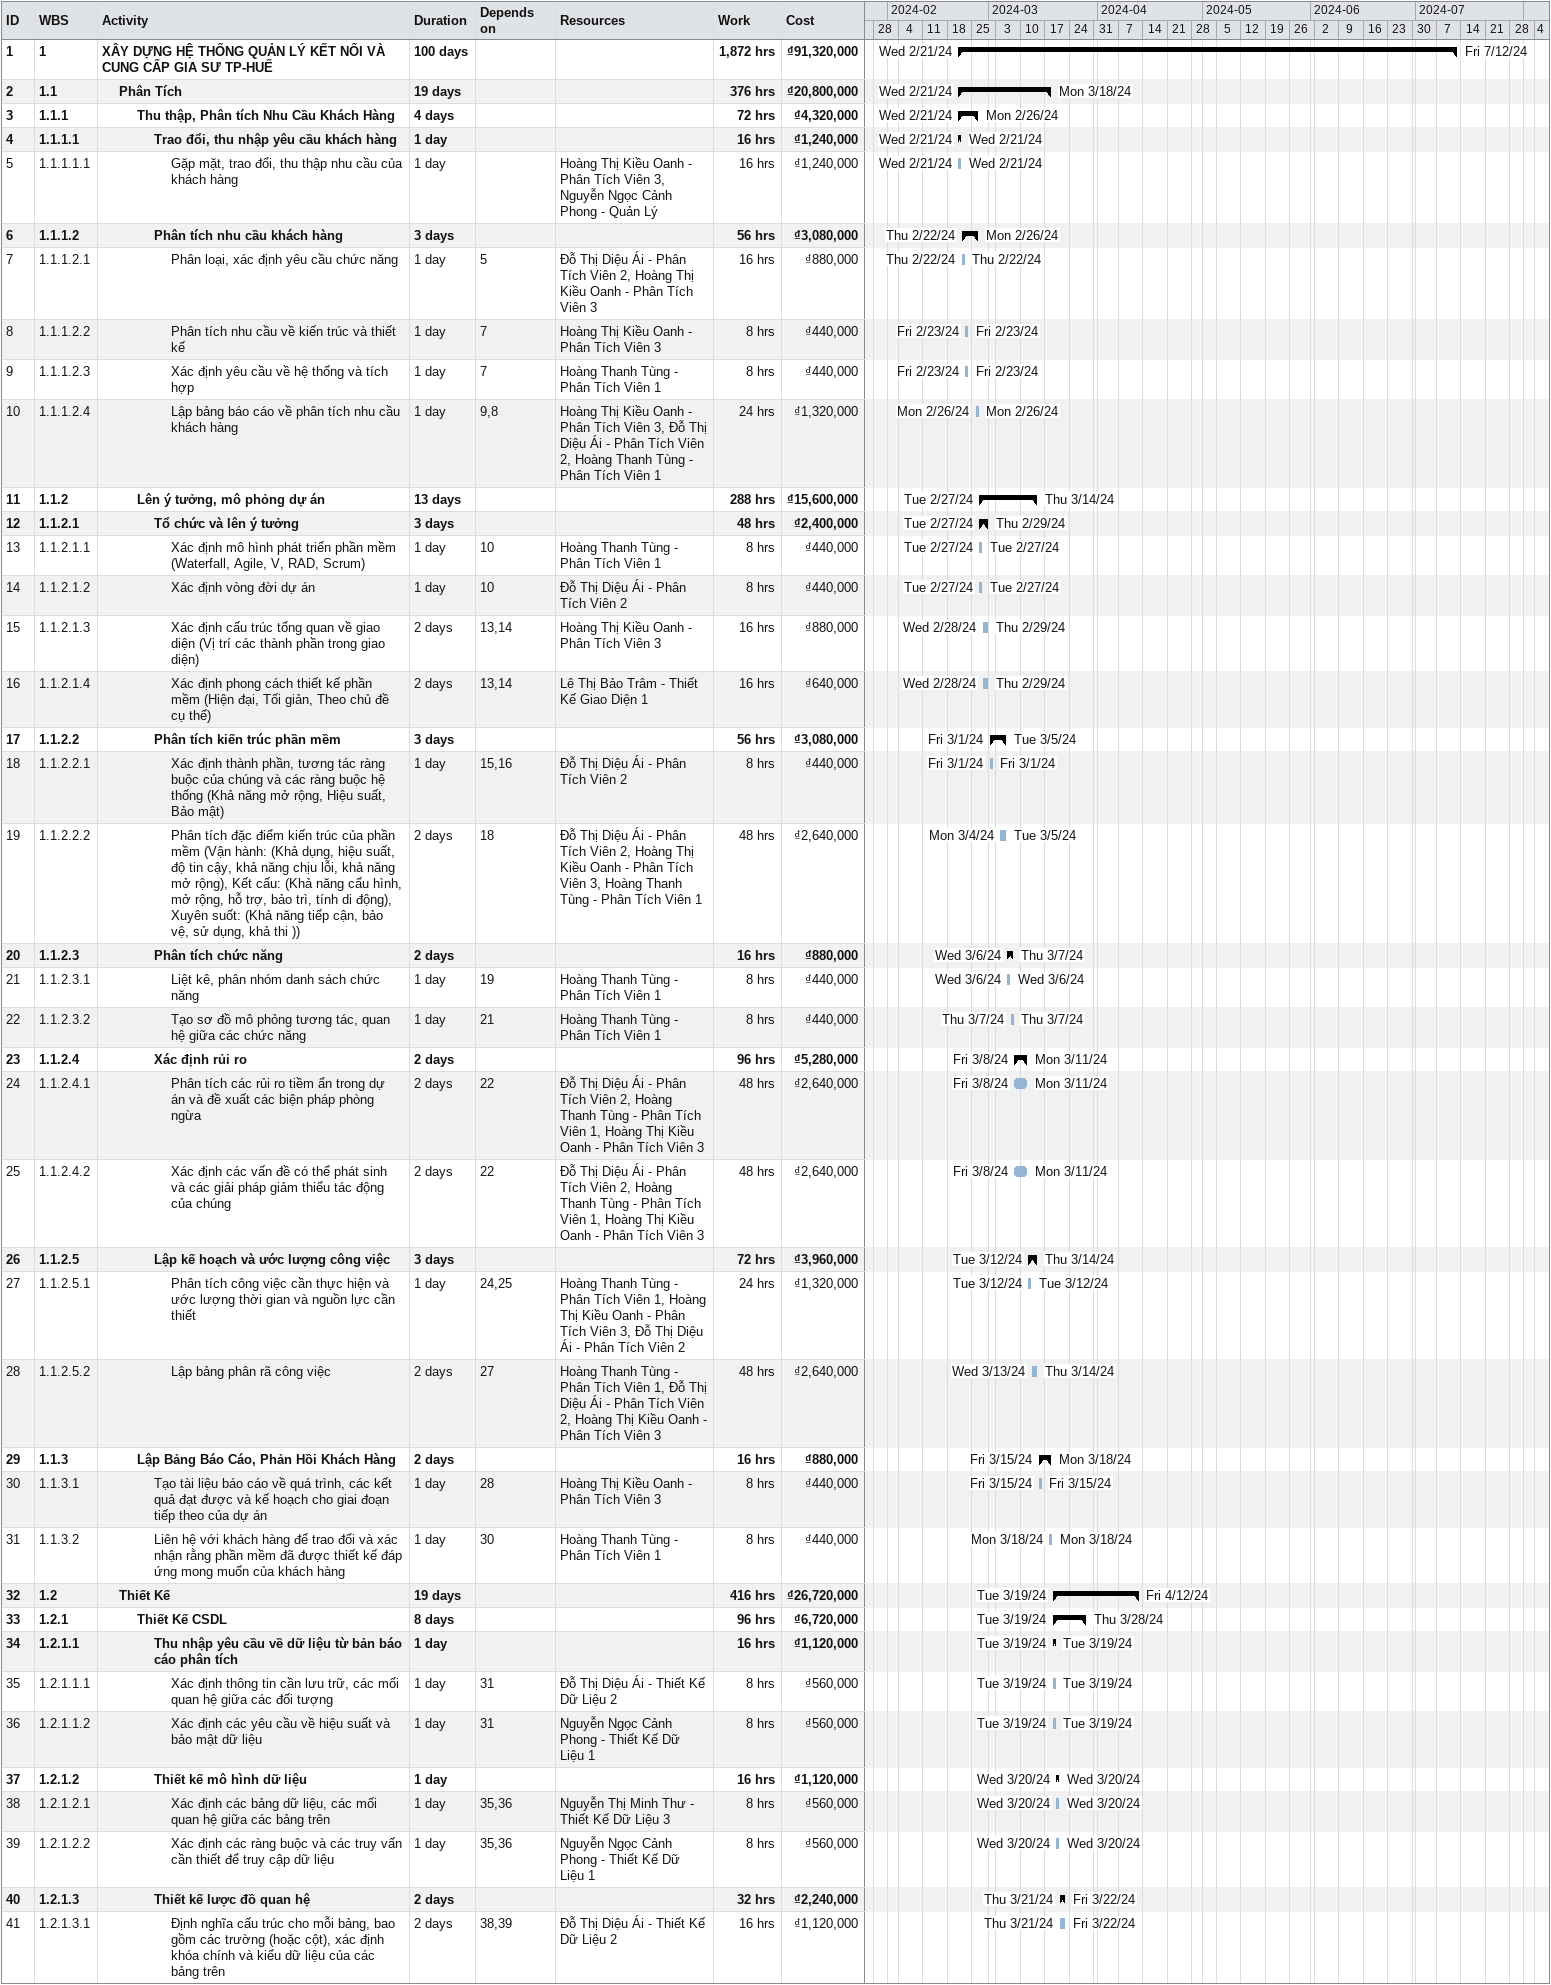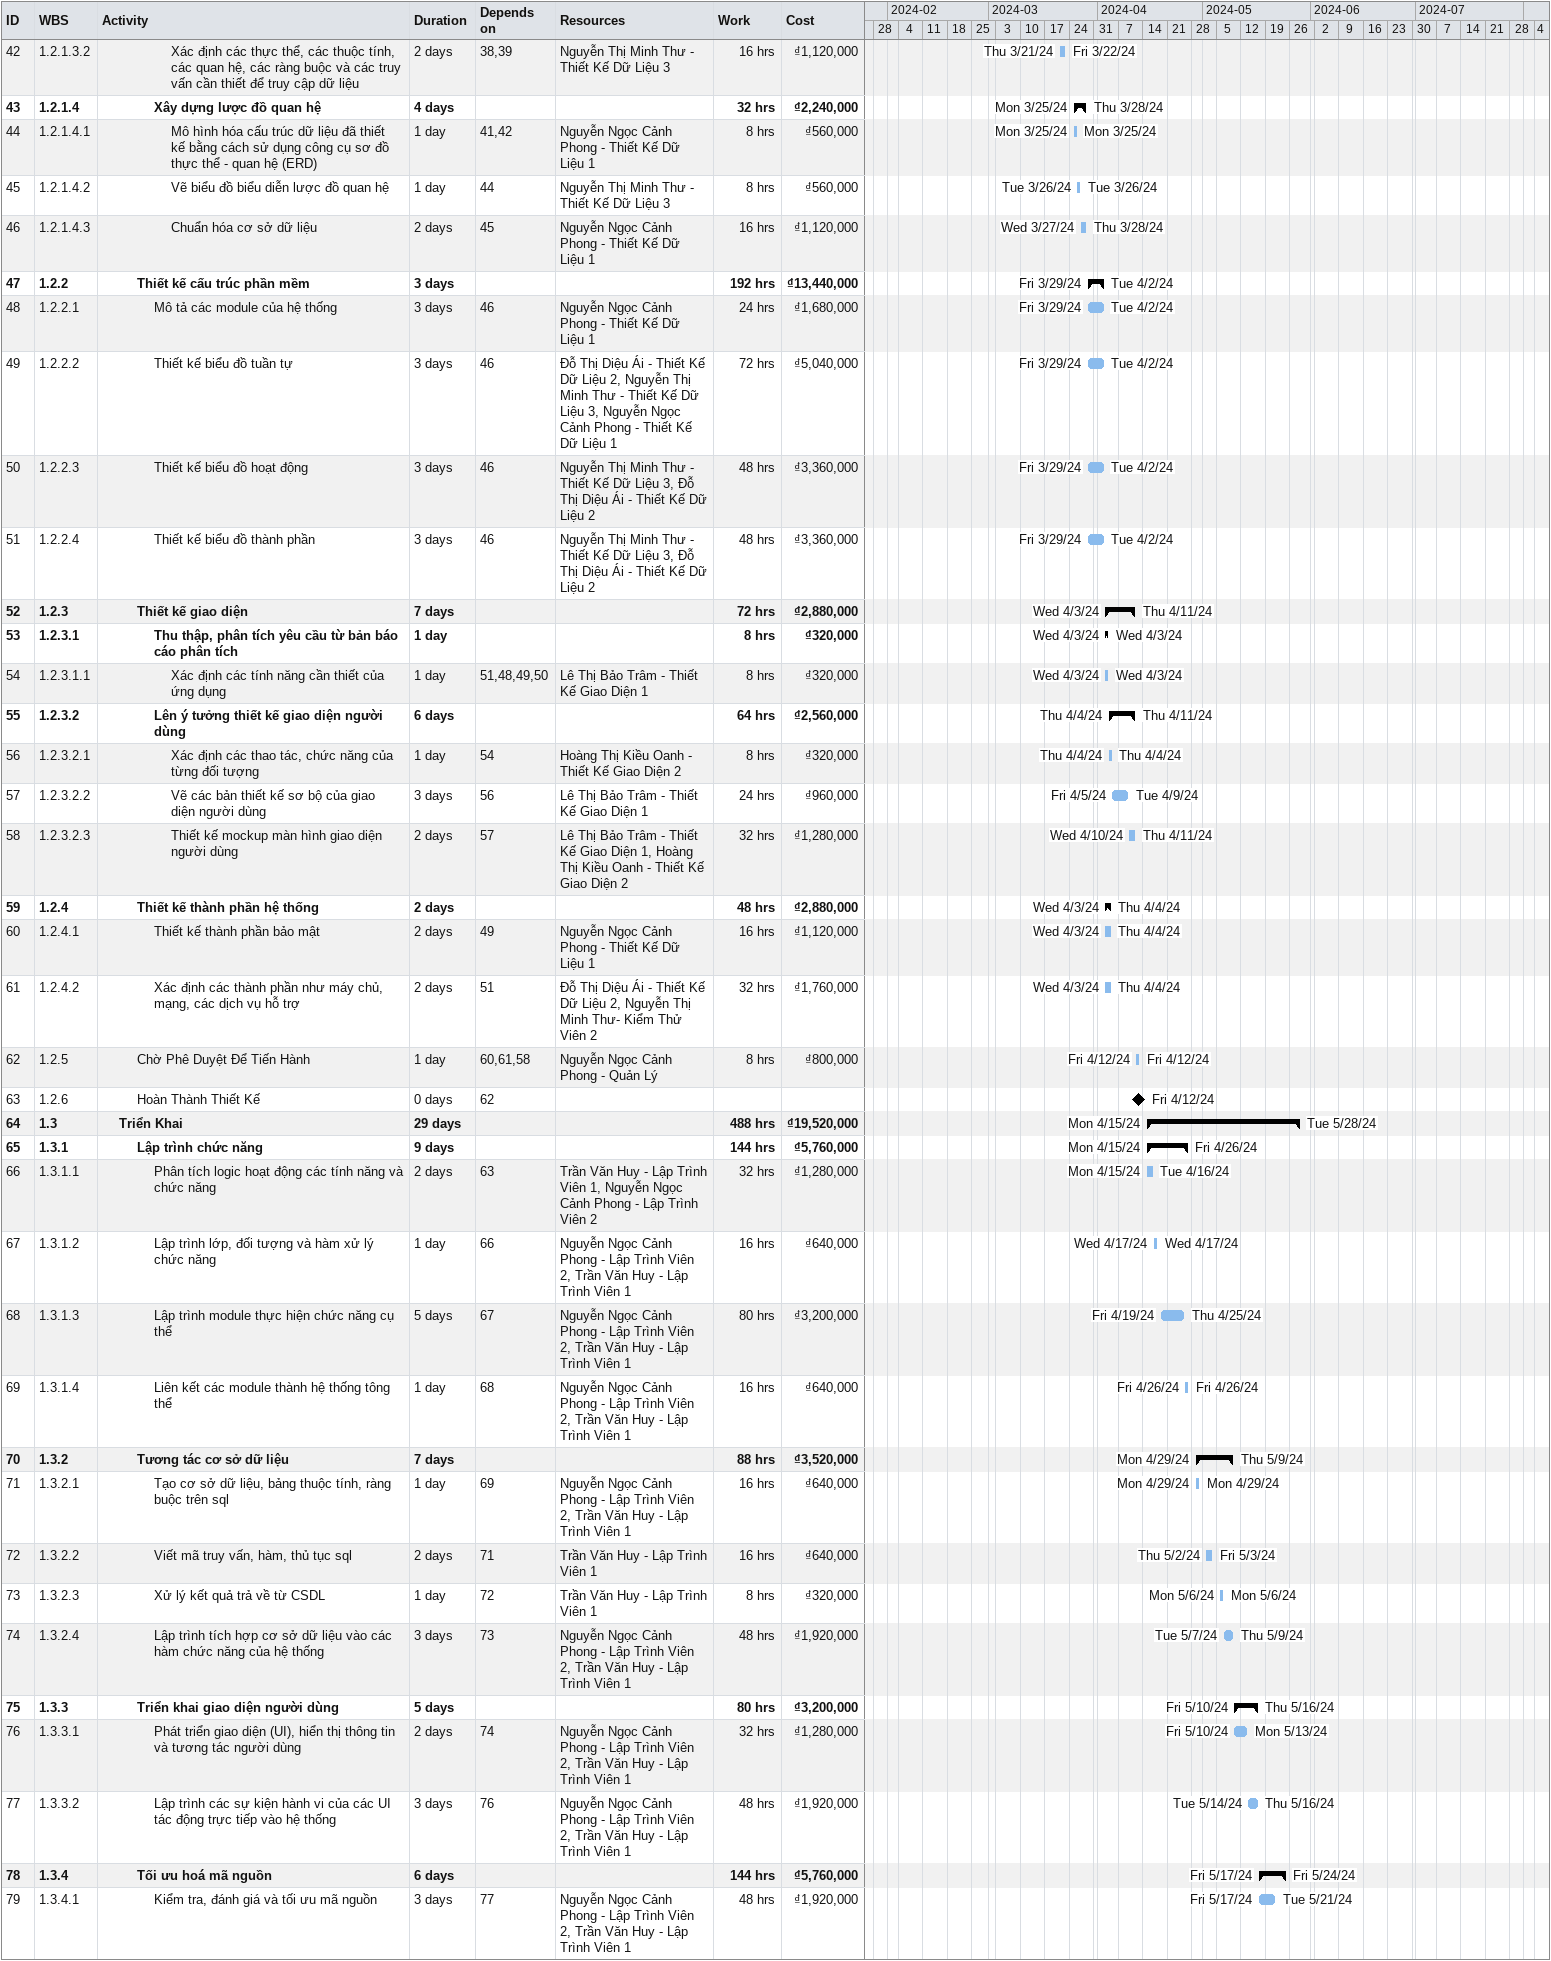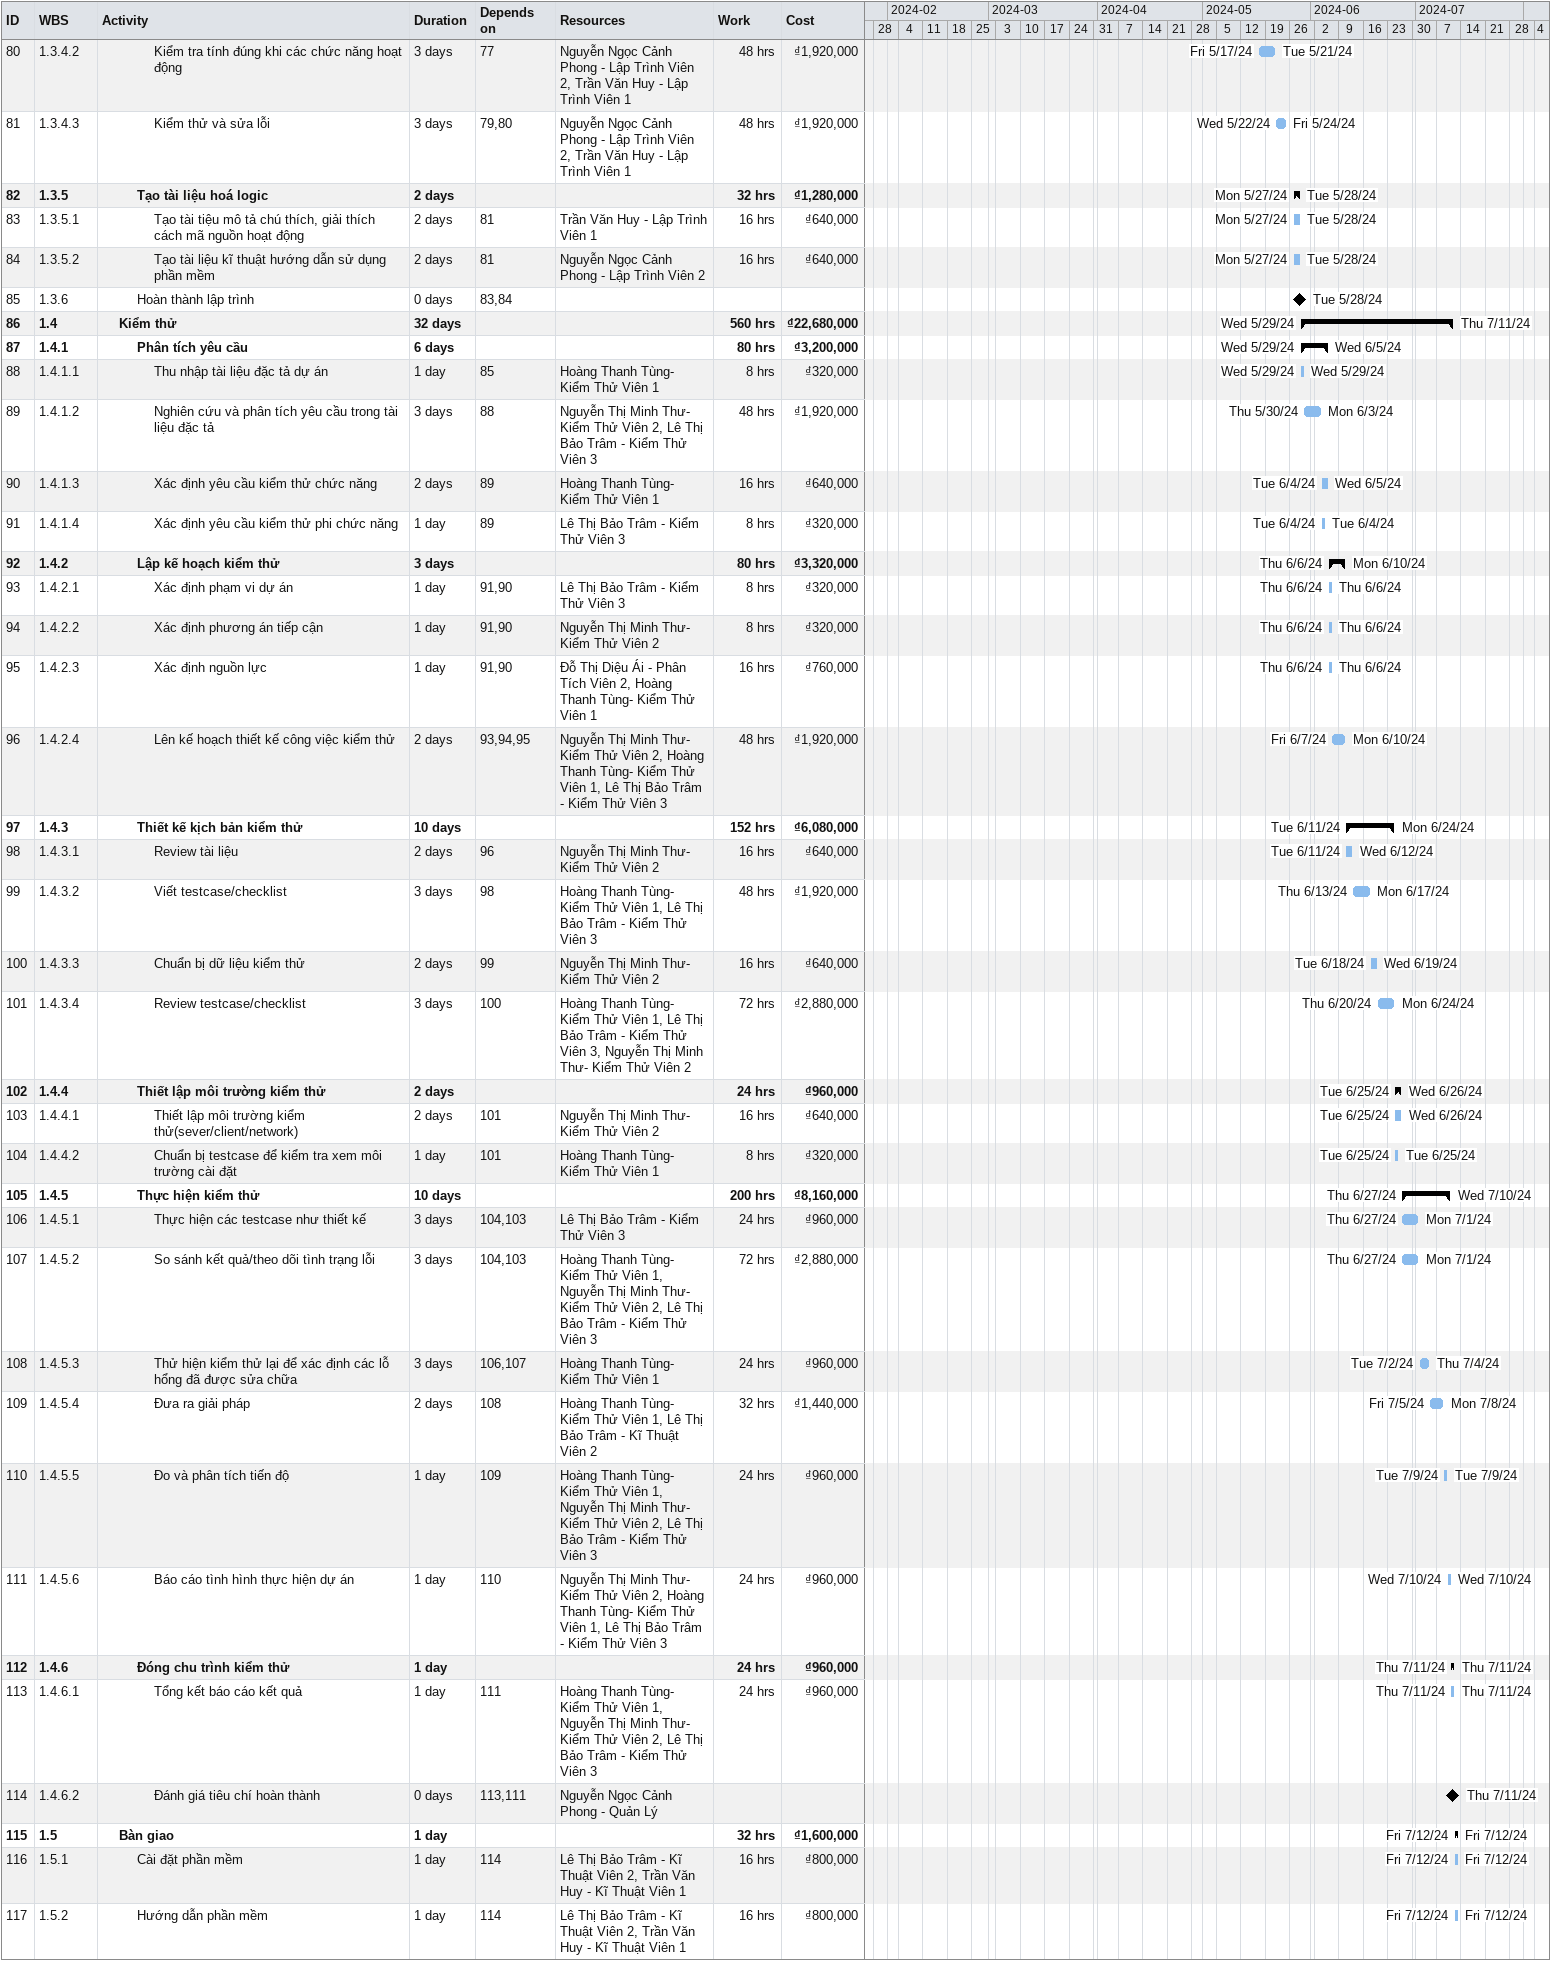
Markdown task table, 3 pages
| ID | WBS | Task | Duration | Start | Finish | Predecessors | Resources | Work (h) | Cost (₫) |
|---|---|---|---|---|---|---|---|---|---|
| 1 | 1 | **XÂY DỰNG HỆ THỐNG QUẢN LÝ KẾT NỐI VÀ CUNG CẤP GIA SƯ TP-HUẾ** | 100d | 2024-02-21 | 2024-07-12 |  |  | 1872 | 91320000 |
| 2 | 1.1 | **Phân Tích** | 19d | 2024-02-21 | 2024-03-18 |  |  | 376 | 20800000 |
| 3 | 1.1.1 | **Thu thập, Phân tích Nhu Cầu Khách Hàng** | 4d | 2024-02-21 | 2024-02-26 |  |  | 72 | 4320000 |
| 4 | 1.1.1.1 | **Trao đổi, thu nhập yêu cầu khách hàng** | 1d | 2024-02-21 | 2024-02-21 |  |  | 16 | 1240000 |
| 5 | 1.1.1.1.1 | Gặp mặt, trao đổi, thu thập nhu cầu của khách hàng | 1d | 2024-02-21 | 2024-02-21 |  | Hoàng Thị Kiều Oanh - Phân Tích Viên 3, Nguyễn Ngọc Cảnh Phong - Quản Lý | 16 | 1240000 |
| 6 | 1.1.1.2 | **Phân tích nhu cầu khách hàng** | 3d | 2024-02-22 | 2024-02-26 |  |  | 56 | 3080000 |
| 7 | 1.1.1.2.1 | Phân loại, xác định yêu cầu chức năng | 1d | 2024-02-22 | 2024-02-22 | 5 | Đỗ Thị Diệu Ái - Phân Tích Viên 2, Hoàng Thị Kiều Oanh - Phân Tích Viên 3 | 16 | 880000 |
| 8 | 1.1.1.2.2 | Phân tích nhu cầu về kiến trúc và thiết kế | 1d | 2024-02-23 | 2024-02-23 | 7 | Hoàng Thị Kiều Oanh - Phân Tích Viên 3 | 8 | 440000 |
| 9 | 1.1.1.2.3 | Xác định yêu cầu về hệ thống và tích hợp | 1d | 2024-02-23 | 2024-02-23 | 7 | Hoàng Thanh Tùng - Phân Tích Viên 1 | 8 | 440000 |
| 10 | 1.1.1.2.4 | Lập bảng báo cáo về phân tích nhu cầu khách hàng | 1d | 2024-02-26 | 2024-02-26 | 9, 8 | Hoàng Thị Kiều Oanh - Phân Tích Viên 3, Đỗ Thị Diệu Ái - Phân Tích Viên 2, Hoàng Thanh Tùng - Phân Tích Viên 1 | 24 | 1320000 |
| 11 | 1.1.2 | **Lên ý tưởng, mô phỏng dự án** | 13d | 2024-02-27 | 2024-03-14 |  |  | 288 | 15600000 |
| 12 | 1.1.2.1 | **Tổ chức và lên ý tưởng** | 3d | 2024-02-27 | 2024-02-29 |  |  | 48 | 2400000 |
| 13 | 1.1.2.1.1 | Xác định mô hình phát triển phần mềm (Waterfall, Agile, V, RAD, Scrum) | 1d | 2024-02-27 | 2024-02-27 | 10 | Hoàng Thanh Tùng - Phân Tích Viên 1 | 8 | 440000 |
| 14 | 1.1.2.1.2 | Xác định vòng đời dự án | 1d | 2024-02-27 | 2024-02-27 | 10 | Đỗ Thị Diệu Ái - Phân Tích Viên 2 | 8 | 440000 |
| 15 | 1.1.2.1.3 | Xác định cấu trúc tổng quan về giao diện (Vị trí các thành phần trong giao diện) | 2d | 2024-02-28 | 2024-02-29 | 13, 14 | Hoàng Thị Kiều Oanh - Phân Tích Viên 3 | 16 | 880000 |
| 16 | 1.1.2.1.4 | Xác định phong cách thiết kế phần mềm (Hiện đại, Tối giản, Theo chủ đề cụ thể) | 2d | 2024-02-28 | 2024-02-29 | 13, 14 | Lê Thị Bảo Trâm - Thiết Kế Giao Diện 1 | 16 | 640000 |
| 17 | 1.1.2.2 | **Phân tích kiến trúc phần mềm** | 3d | 2024-03-01 | 2024-03-05 |  |  | 56 | 3080000 |
| 18 | 1.1.2.2.1 | Xác định thành phần, tương tác ràng buộc của chúng và các ràng buộc hệ thống (Khả năng mở rộng, Hiệu suất, Bảo mật) | 1d | 2024-03-01 | 2024-03-01 | 15, 16 | Đỗ Thị Diệu Ái - Phân Tích Viên 2 | 8 | 440000 |
| 19 | 1.1.2.2.2 | Phân tích đặc điểm kiến trúc của phần mềm (Vận hành: (Khả dụng, hiệu suất, độ tin cậy, khả năng chịu lỗi, khả năng mở rộng), Kết cấu: (Khả năng cấu hình, mở rộng, hỗ trợ, bảo trì, tính di động), Xuyên suốt: (Khả năng tiếp cận, bảo vệ, sử dụng, khả thi )) | 2d | 2024-03-04 | 2024-03-05 | 18 | Đỗ Thị Diệu Ái - Phân Tích Viên 2, Hoàng Thị Kiều Oanh - Phân Tích Viên 3, Hoàng Thanh Tùng - Phân Tích Viên 1 | 48 | 2640000 |
| 20 | 1.1.2.3 | **Phân tích chức năng** | 2d | 2024-03-06 | 2024-03-07 |  |  | 16 | 880000 |
| 21 | 1.1.2.3.1 | Liệt kê, phân nhóm danh sách chức năng | 1d | 2024-03-06 | 2024-03-06 | 19 | Hoàng Thanh Tùng - Phân Tích Viên 1 | 8 | 440000 |
| 22 | 1.1.2.3.2 | Tạo sơ đồ mô phỏng tương tác, quan hệ giữa các chức năng | 1d | 2024-03-07 | 2024-03-07 | 21 | Hoàng Thanh Tùng - Phân Tích Viên 1 | 8 | 440000 |
| 23 | 1.1.2.4 | **Xác định rủi ro** | 2d | 2024-03-08 | 2024-03-11 |  |  | 96 | 5280000 |
| 24 | 1.1.2.4.1 | Phân tích các rủi ro tiềm ẩn trong dự án và đề xuất các biện pháp phòng ngừa | 2d | 2024-03-08 | 2024-03-11 | 22 | Đỗ Thị Diệu Ái - Phân Tích Viên 2, Hoàng Thanh Tùng - Phân Tích Viên 1, Hoàng Thị Kiều Oanh - Phân Tích Viên 3 | 48 | 2640000 |
| 25 | 1.1.2.4.2 | Xác định các vấn đề có thể phát sinh và các giải pháp giảm thiểu tác động của chúng | 2d | 2024-03-08 | 2024-03-11 | 22 | Đỗ Thị Diệu Ái - Phân Tích Viên 2, Hoàng Thanh Tùng - Phân Tích Viên 1, Hoàng Thị Kiều Oanh - Phân Tích Viên 3 | 48 | 2640000 |
| 26 | 1.1.2.5 | **Lập kế hoạch và ước lượng công việc** | 3d | 2024-03-12 | 2024-03-14 |  |  | 72 | 3960000 |
| 27 | 1.1.2.5.1 | Phân tích công việc cần thực hiện và ước lượng thời gian và nguồn lực cần thiết | 1d | 2024-03-12 | 2024-03-12 | 24, 25 | Hoàng Thanh Tùng - Phân Tích Viên 1, Hoàng Thị Kiều Oanh - Phân Tích Viên 3, Đỗ Thị Diệu Ái - Phân Tích Viên 2 | 24 | 1320000 |
| 28 | 1.1.2.5.2 | Lập bảng phân rã công việc | 2d | 2024-03-13 | 2024-03-14 | 27 | Hoàng Thanh Tùng - Phân Tích Viên 1, Đỗ Thị Diệu Ái - Phân Tích Viên 2, Hoàng Thị Kiều Oanh - Phân Tích Viên 3 | 48 | 2640000 |
| 29 | 1.1.3 | **Lập Bảng Báo Cáo, Phản Hồi Khách Hàng** | 2d | 2024-03-15 | 2024-03-18 |  |  | 16 | 880000 |
| 30 | 1.1.3.1 | Tạo tài liệu báo cáo về quá trình, các kết quả đạt được và kế hoạch cho giai đoạn tiếp theo của dự án | 1d | 2024-03-15 | 2024-03-15 | 28 | Hoàng Thị Kiều Oanh - Phân Tích Viên 3 | 8 | 440000 |
| 31 | 1.1.3.2 | Liên hệ với khách hàng để trao đổi và xác nhận rằng phần mềm đã được thiết kế đáp ứng mong muốn của khách hàng | 1d | 2024-03-18 | 2024-03-18 | 30 | Hoàng Thanh Tùng - Phân Tích Viên 1 | 8 | 440000 |
| 32 | 1.2 | **Thiết Kế** | 19d | 2024-03-19 | 2024-04-12 |  |  | 416 | 26720000 |
| 33 | 1.2.1 | **Thiết Kế CSDL** | 8d | 2024-03-19 | 2024-03-28 |  |  | 96 | 6720000 |
| 34 | 1.2.1.1 | **Thu nhập yêu cầu về dữ liệu từ bản báo cáo phân tích** | 1d | 2024-03-19 | 2024-03-19 |  |  | 16 | 1120000 |
| 35 | 1.2.1.1.1 | Xác định thông tin cần lưu trữ, các mối quan hệ giữa các đối tượng | 1d | 2024-03-19 | 2024-03-19 | 31 | Đỗ Thị Diệu Ái - Thiết Kế Dữ Liệu 2 | 8 | 560000 |
| 36 | 1.2.1.1.2 | Xác định các yêu cầu về hiệu suất và bảo mật dữ liệu | 1d | 2024-03-19 | 2024-03-19 | 31 | Nguyễn Ngọc Cảnh Phong - Thiết Kế Dữ Liệu 1 | 8 | 560000 |
| 37 | 1.2.1.2 | **Thiết kế mô hình dữ liệu** | 1d | 2024-03-20 | 2024-03-20 |  |  | 16 | 1120000 |
| 38 | 1.2.1.2.1 | Xác định các bảng dữ liệu, các mối quan hệ giữa các bảng trên | 1d | 2024-03-20 | 2024-03-20 | 35, 36 | Nguyễn Thị Minh Thư - Thiết Kế Dữ Liệu 3 | 8 | 560000 |
| 39 | 1.2.1.2.2 | Xác định các ràng buộc và các truy vấn cần thiết để truy cập dữ liệu | 1d | 2024-03-20 | 2024-03-20 | 35, 36 | Nguyễn Ngọc Cảnh Phong - Thiết Kế Dữ Liệu 1 | 8 | 560000 |
| 40 | 1.2.1.3 | **Thiết kế lược đồ quan hệ** | 2d | 2024-03-21 | 2024-03-22 |  |  | 32 | 2240000 |
| 41 | 1.2.1.3.1 | Định nghĩa cấu trúc cho mỗi bảng, bao gồm các trường (hoặc cột), xác định khóa chính và kiểu dữ liệu của các bảng trên | 2d | 2024-03-21 | 2024-03-22 | 38, 39 | Đỗ Thị Diệu Ái - Thiết Kế Dữ Liệu 2 | 16 | 1120000 |
| 42 | 1.2.1.3.2 | Xác định các thực thể, các thuộc tính, các quan hệ, các ràng buộc và các truy vấn cần thiết để truy cập dữ liệu | 2d | 2024-03-21 | 2024-03-22 | 38, 39 | Nguyễn Thị Minh Thư - Thiết Kế Dữ Liệu 3 | 16 | 1120000 |
| 43 | 1.2.1.4 | **Xây dựng lược đồ quan hệ** | 4d | 2024-03-25 | 2024-03-28 |  |  | 32 | 2240000 |
| 44 | 1.2.1.4.1 | Mô hình hóa cấu trúc dữ liệu đã thiết kế bằng cách sử dụng công cụ sơ đồ thực thể - quan hệ (ERD) | 1d | 2024-03-25 | 2024-03-25 | 41, 42 | Nguyễn Ngọc Cảnh Phong - Thiết Kế Dữ Liệu 1 | 8 | 560000 |
| 45 | 1.2.1.4.2 | Vẽ biểu đồ biểu diễn lược đồ quan hệ | 1d | 2024-03-26 | 2024-03-26 | 44 | Nguyễn Thị Minh Thư - Thiết Kế Dữ Liệu 3 | 8 | 560000 |
| 46 | 1.2.1.4.3 | Chuẩn hóa cơ sở dữ liệu | 2d | 2024-03-27 | 2024-03-28 | 45 | Nguyễn Ngọc Cảnh Phong - Thiết Kế Dữ Liệu 1 | 16 | 1120000 |
| 47 | 1.2.2 | **Thiết kế cấu trúc phần mềm** | 3d | 2024-03-29 | 2024-04-02 |  |  | 192 | 13440000 |
| 48 | 1.2.2.1 | Mô tả các module của hệ thống | 3d | 2024-03-29 | 2024-04-02 | 46 | Nguyễn Ngọc Cảnh Phong - Thiết Kế Dữ Liệu 1 | 24 | 1680000 |
| 49 | 1.2.2.2 | Thiết kế biểu đồ tuần tự | 3d | 2024-03-29 | 2024-04-02 | 46 | Đỗ Thị Diệu Ái - Thiết Kế Dữ Liệu 2, Nguyễn Thị Minh Thư - Thiết Kế Dữ Liệu 3, Nguyễn Ngọc Cảnh Phong - Thiết Kế Dữ Liệu 1 | 72 | 5040000 |
| 50 | 1.2.2.3 | Thiết kế biểu đồ hoạt động | 3d | 2024-03-29 | 2024-04-02 | 46 | Nguyễn Thị Minh Thư - Thiết Kế Dữ Liệu 3, Đỗ Thị Diệu Ái - Thiết Kế Dữ Liệu 2 | 48 | 3360000 |
| 51 | 1.2.2.4 | Thiết kế biểu đồ thành phần | 3d | 2024-03-29 | 2024-04-02 | 46 | Nguyễn Thị Minh Thư - Thiết Kế Dữ Liệu 3, Đỗ Thị Diệu Ái - Thiết Kế Dữ Liệu 2 | 48 | 3360000 |
| 52 | 1.2.3 | **Thiết kế giao diện** | 7d | 2024-04-03 | 2024-04-11 |  |  | 72 | 2880000 |
| 53 | 1.2.3.1 | **Thu thập, phân tích yêu cầu từ bản báo cáo phân tích** | 1d | 2024-04-03 | 2024-04-03 |  |  | 8 | 320000 |
| 54 | 1.2.3.1.1 | Xác định các tính năng cần thiết của ứng dụng | 1d | 2024-04-03 | 2024-04-03 | 51, 48, 49, 50 | Lê Thị Bảo Trâm - Thiết Kế Giao Diện 1 | 8 | 320000 |
| 55 | 1.2.3.2 | **Lên ý tưởng thiết kế giao diện người dùng** | 6d | 2024-04-04 | 2024-04-11 |  |  | 64 | 2560000 |
| 56 | 1.2.3.2.1 | Xác định các thao tác, chức năng của từng đối tượng | 1d | 2024-04-04 | 2024-04-04 | 54 | Hoàng Thị Kiều Oanh - Thiết Kế Giao Diện 2 | 8 | 320000 |
| 57 | 1.2.3.2.2 | Vẽ các bản thiết kế sơ bộ của giao diện người dùng | 3d | 2024-04-05 | 2024-04-09 | 56 | Lê Thị Bảo Trâm - Thiết Kế Giao Diện 1 | 24 | 960000 |
| 58 | 1.2.3.2.3 | Thiết kế mockup màn hình giao diện người dùng | 2d | 2024-04-10 | 2024-04-11 | 57 | Lê Thị Bảo Trâm - Thiết Kế Giao Diện 1, Hoàng Thị Kiều Oanh - Thiết Kế Giao Diện 2 | 32 | 1280000 |
| 59 | 1.2.4 | **Thiết kế thành phần hệ thống** | 2d | 2024-04-03 | 2024-04-04 |  |  | 48 | 2880000 |
| 60 | 1.2.4.1 | Thiết kế thành phần bảo mật | 2d | 2024-04-03 | 2024-04-04 | 49 | Nguyễn Ngọc Cảnh Phong - Thiết Kế Dữ Liệu 1 | 16 | 1120000 |
| 61 | 1.2.4.2 | Xác định các thành phần như máy chủ, mạng, các dịch vụ hỗ trợ | 2d | 2024-04-03 | 2024-04-04 | 51 | Đỗ Thị Diệu Ái - Thiết Kế Dữ Liệu 2, Nguyễn Thị Minh Thư- Kiểm Thử Viên 2 | 32 | 1760000 |
| 62 | 1.2.5 | Chờ Phê Duyệt Để Tiến Hành | 1d | 2024-04-12 | 2024-04-12 | 60, 61, 58 | Nguyễn Ngọc Cảnh Phong - Quản Lý | 8 | 800000 |
| 63 | 1.2.6 | Hoàn Thành Thiết Kế | 0d | 2024-04-12 | 2024-04-12 | 62 |  |  |  |
| 64 | 1.3 | **Triển Khai** | 29d | 2024-04-15 | 2024-05-28 |  |  | 488 | 19520000 |
| 65 | 1.3.1 | **Lập trình chức năng** | 9d | 2024-04-15 | 2024-04-26 |  |  | 144 | 5760000 |
| 66 | 1.3.1.1 | Phân tích logic hoạt động các tính năng và chức năng | 2d | 2024-04-15 | 2024-04-16 | 63 | Trần Văn Huy - Lập Trình Viên 1, Nguyễn Ngọc Cảnh Phong - Lập Trình Viên 2 | 32 | 1280000 |
| 67 | 1.3.1.2 | Lập trình lớp, đối tượng và hàm xử lý chức năng | 1d | 2024-04-17 | 2024-04-17 | 66 | Nguyễn Ngọc Cảnh Phong - Lập Trình Viên 2, Trần Văn Huy - Lập Trình Viên 1 | 16 | 640000 |
| 68 | 1.3.1.3 | Lập trình module thực hiện chức năng cụ thể | 5d | 2024-04-19 | 2024-04-25 | 67 | Nguyễn Ngọc Cảnh Phong - Lập Trình Viên 2, Trần Văn Huy - Lập Trình Viên 1 | 80 | 3200000 |
| 69 | 1.3.1.4 | Liên kết các module thành hệ thống tông thể | 1d | 2024-04-26 | 2024-04-26 | 68 | Nguyễn Ngọc Cảnh Phong - Lập Trình Viên 2, Trần Văn Huy - Lập Trình Viên 1 | 16 | 640000 |
| 70 | 1.3.2 | **Tương tác cơ sở dữ liệu** | 7d | 2024-04-29 | 2024-05-09 |  |  | 88 | 3520000 |
| 71 | 1.3.2.1 | Tạo cơ sở dữ liệu, bảng thuộc tính, ràng buộc trên sql | 1d | 2024-04-29 | 2024-04-29 | 69 | Nguyễn Ngọc Cảnh Phong - Lập Trình Viên 2, Trần Văn Huy - Lập Trình Viên 1 | 16 | 640000 |
| 72 | 1.3.2.2 | Viết mã truy vấn, hàm, thủ tục sql | 2d | 2024-05-02 | 2024-05-03 | 71 | Trần Văn Huy - Lập Trình Viên 1 | 16 | 640000 |
| 73 | 1.3.2.3 | Xử lý kết quả trả về từ CSDL | 1d | 2024-05-06 | 2024-05-06 | 72 | Trần Văn Huy - Lập Trình Viên 1 | 8 | 320000 |
| 74 | 1.3.2.4 | Lập trình tích hợp cơ sở dữ liệu vào các hàm chức năng của hệ thống | 3d | 2024-05-07 | 2024-05-09 | 73 | Nguyễn Ngọc Cảnh Phong - Lập Trình Viên 2, Trần Văn Huy - Lập Trình Viên 1 | 48 | 1920000 |
| 75 | 1.3.3 | **Triển khai giao diện người dùng** | 5d | 2024-05-10 | 2024-05-16 |  |  | 80 | 3200000 |
| 76 | 1.3.3.1 | Phát triển giao diện (UI), hiển thị thông tin và tương tác người dùng | 2d | 2024-05-10 | 2024-05-13 | 74 | Nguyễn Ngọc Cảnh Phong - Lập Trình Viên 2, Trần Văn Huy - Lập Trình Viên 1 | 32 | 1280000 |
| 77 | 1.3.3.2 | Lập trình các sự kiện hành vi của các UI tác động trực tiếp vào hệ thống | 3d | 2024-05-14 | 2024-05-16 | 76 | Nguyễn Ngọc Cảnh Phong - Lập Trình Viên 2, Trần Văn Huy - Lập Trình Viên 1 | 48 | 1920000 |
| 78 | 1.3.4 | **Tối ưu hoá mã nguồn** | 6d | 2024-05-17 | 2024-05-24 |  |  | 144 | 5760000 |
| 79 | 1.3.4.1 | Kiểm tra, đánh giá và tối ưu mã nguồn | 3d | 2024-05-17 | 2024-05-21 | 77 | Nguyễn Ngọc Cảnh Phong - Lập Trình Viên 2, Trần Văn Huy - Lập Trình Viên 1 | 48 | 1920000 |
| 80 | 1.3.4.2 | Kiểm tra tính đúng khi các chức năng hoạt động | 3d | 2024-05-17 | 2024-05-21 | 77 | Nguyễn Ngọc Cảnh Phong - Lập Trình Viên 2, Trần Văn Huy - Lập Trình Viên 1 | 48 | 1920000 |
| 81 | 1.3.4.3 | Kiểm thử và sửa lỗi | 3d | 2024-05-22 | 2024-05-24 | 79, 80 | Nguyễn Ngọc Cảnh Phong - Lập Trình Viên 2, Trần Văn Huy - Lập Trình Viên 1 | 48 | 1920000 |
| 82 | 1.3.5 | **Tạo tài liệu hoá logic** | 2d | 2024-05-27 | 2024-05-28 |  |  | 32 | 1280000 |
| 83 | 1.3.5.1 | Tạo tài tiệu mô tả chú thích, giải thích cách mã nguồn hoạt động | 2d | 2024-05-27 | 2024-05-28 | 81 | Trần Văn Huy - Lập Trình Viên 1 | 16 | 640000 |
| 84 | 1.3.5.2 | Tạo tài liệu kĩ thuật hướng dẫn sử dụng phần mềm | 2d | 2024-05-27 | 2024-05-28 | 81 | Nguyễn Ngọc Cảnh Phong - Lập Trình Viên 2 | 16 | 640000 |
| 85 | 1.3.6 | Hoàn thành lập trình | 0d | 2024-05-28 | 2024-05-28 | 83, 84 |  |  |  |
| 86 | 1.4 | **Kiểm thử** | 32d | 2024-05-29 | 2024-07-11 |  |  | 560 | 22680000 |
| 87 | 1.4.1 | **Phân tích yêu cầu** | 6d | 2024-05-29 | 2024-06-05 |  |  | 80 | 3200000 |
| 88 | 1.4.1.1 | Thu nhập tài liệu đặc tả dự án | 1d | 2024-05-29 | 2024-05-29 | 85 | Hoàng Thanh Tùng- Kiểm Thử Viên 1 | 8 | 320000 |
| 89 | 1.4.1.2 | Nghiên cứu và phân tích yêu cầu trong tài liệu đặc tả | 3d | 2024-05-30 | 2024-06-03 | 88 | Nguyễn Thị Minh Thư- Kiểm Thử Viên 2, Lê Thị Bảo Trâm - Kiểm Thử Viên 3 | 48 | 1920000 |
| 90 | 1.4.1.3 | Xác định yêu cầu kiểm thử chức năng | 2d | 2024-06-04 | 2024-06-05 | 89 | Hoàng Thanh Tùng- Kiểm Thử Viên 1 | 16 | 640000 |
| 91 | 1.4.1.4 | Xác định yêu cầu kiểm thử phi chức năng | 1d | 2024-06-04 | 2024-06-04 | 89 | Lê Thị Bảo Trâm - Kiểm Thử Viên 3 | 8 | 320000 |
| 92 | 1.4.2 | **Lập kế hoạch kiểm thử** | 3d | 2024-06-06 | 2024-06-10 |  |  | 80 | 3320000 |
| 93 | 1.4.2.1 | Xác định phạm vi dự án | 1d | 2024-06-06 | 2024-06-06 | 91, 90 | Lê Thị Bảo Trâm - Kiểm Thử Viên 3 | 8 | 320000 |
| 94 | 1.4.2.2 | Xác định phương án tiếp cận | 1d | 2024-06-06 | 2024-06-06 | 91, 90 | Nguyễn Thị Minh Thư- Kiểm Thử Viên 2 | 8 | 320000 |
| 95 | 1.4.2.3 | Xác định nguồn lực | 1d | 2024-06-06 | 2024-06-06 | 91, 90 | Đỗ Thị Diệu Ái - Phân Tích Viên 2, Hoàng Thanh Tùng- Kiểm Thử Viên 1 | 16 | 760000 |
| 96 | 1.4.2.4 | Lên kế hoạch thiết kế công việc kiểm thử | 2d | 2024-06-07 | 2024-06-10 | 93, 94, 95 | Nguyễn Thị Minh Thư- Kiểm Thử Viên 2, Hoàng Thanh Tùng- Kiểm Thử Viên 1, Lê Thị Bảo Trâm - Kiểm Thử Viên 3 | 48 | 1920000 |
| 97 | 1.4.3 | **Thiết kế kịch bản kiểm thử** | 10d | 2024-06-11 | 2024-06-24 |  |  | 152 | 6080000 |
| 98 | 1.4.3.1 | Review tài liệu | 2d | 2024-06-11 | 2024-06-12 | 96 | Nguyễn Thị Minh Thư- Kiểm Thử Viên 2 | 16 | 640000 |
| 99 | 1.4.3.2 | Viết testcase/checklist | 3d | 2024-06-13 | 2024-06-17 | 98 | Hoàng Thanh Tùng- Kiểm Thử Viên 1, Lê Thị Bảo Trâm - Kiểm Thử Viên 3 | 48 | 1920000 |
| 100 | 1.4.3.3 | Chuẩn bị dữ liệu kiểm thử | 2d | 2024-06-18 | 2024-06-19 | 99 | Nguyễn Thị Minh Thư- Kiểm Thử Viên 2 | 16 | 640000 |
| 101 | 1.4.3.4 | Review testcase/checklist | 3d | 2024-06-20 | 2024-06-24 | 100 | Hoàng Thanh Tùng- Kiểm Thử Viên 1, Lê Thị Bảo Trâm - Kiểm Thử Viên 3, Nguyễn Thị Minh Thư- Kiểm Thử Viên 2 | 72 | 2880000 |
| 102 | 1.4.4 | **Thiết lập môi trường kiểm thử** | 2d | 2024-06-25 | 2024-06-26 |  |  | 24 | 960000 |
| 103 | 1.4.4.1 | Thiết lập môi trường kiểm thử(sever/client/network) | 2d | 2024-06-25 | 2024-06-26 | 101 | Nguyễn Thị Minh Thư- Kiểm Thử Viên 2 | 16 | 640000 |
| 104 | 1.4.4.2 | Chuẩn bị testcase để kiểm tra xem môi trường cài đặt | 1d | 2024-06-25 | 2024-06-25 | 101 | Hoàng Thanh Tùng- Kiểm Thử Viên 1 | 8 | 320000 |
| 105 | 1.4.5 | **Thực hiện kiểm thử** | 10d | 2024-06-27 | 2024-07-10 |  |  | 200 | 8160000 |
| 106 | 1.4.5.1 | Thực hiện các testcase như thiết kế | 3d | 2024-06-27 | 2024-07-01 | 104, 103 | Lê Thị Bảo Trâm - Kiểm Thử Viên 3 | 24 | 960000 |
| 107 | 1.4.5.2 | So sánh kết quả/theo dõi tình trạng lỗi | 3d | 2024-06-27 | 2024-07-01 | 104, 103 | Hoàng Thanh Tùng- Kiểm Thử Viên 1, Nguyễn Thị Minh Thư- Kiểm Thử Viên 2, Lê Thị Bảo Trâm - Kiểm Thử Viên 3 | 72 | 2880000 |
| 108 | 1.4.5.3 | Thử hiện kiểm thử lại để xác định các lỗ hổng đã được sửa chữa | 3d | 2024-07-02 | 2024-07-04 | 106, 107 | Hoàng Thanh Tùng- Kiểm Thử Viên 1 | 24 | 960000 |
| 109 | 1.4.5.4 | Đưa ra giải pháp | 2d | 2024-07-05 | 2024-07-08 | 108 | Hoàng Thanh Tùng- Kiểm Thử Viên 1, Lê Thị Bảo Trâm - Kĩ Thuật Viên 2 | 32 | 1440000 |
| 110 | 1.4.5.5 | Đo và phân tích tiến độ | 1d | 2024-07-09 | 2024-07-09 | 109 | Hoàng Thanh Tùng- Kiểm Thử Viên 1, Nguyễn Thị Minh Thư- Kiểm Thử Viên 2, Lê Thị Bảo Trâm - Kiểm Thử Viên 3 | 24 | 960000 |
| 111 | 1.4.5.6 | Báo cáo tình hình thực hiện dự án | 1d | 2024-07-10 | 2024-07-10 | 110 | Nguyễn Thị Minh Thư- Kiểm Thử Viên 2, Hoàng Thanh Tùng- Kiểm Thử Viên 1, Lê Thị Bảo Trâm - Kiểm Thử Viên 3 | 24 | 960000 |
| 112 | 1.4.6 | **Đóng chu trình kiểm thử** | 1d | 2024-07-11 | 2024-07-11 |  |  | 24 | 960000 |
| 113 | 1.4.6.1 | Tổng kết báo cáo kết quả | 1d | 2024-07-11 | 2024-07-11 | 111 | Hoàng Thanh Tùng- Kiểm Thử Viên 1, Nguyễn Thị Minh Thư- Kiểm Thử Viên 2, Lê Thị Bảo Trâm - Kiểm Thử Viên 3 | 24 | 960000 |
| 114 | 1.4.6.2 | Đánh giá tiêu chí hoàn thành | 0d | 2024-07-11 | 2024-07-11 | 113, 111 | Nguyễn Ngọc Cảnh Phong - Quản Lý |  |  |
| 115 | 1.5 | **Bàn giao** | 1d | 2024-07-12 | 2024-07-12 |  |  | 32 | 1600000 |
| 116 | 1.5.1 | Cài đặt phần mềm | 1d | 2024-07-12 | 2024-07-12 | 114 | Lê Thị Bảo Trâm - Kĩ Thuật Viên 2, Trần Văn Huy - Kĩ Thuật Viên 1 | 16 | 800000 |
| 117 | 1.5.2 | Hướng dẫn phần mềm | 1d | 2024-07-12 | 2024-07-12 | 114 | Lê Thị Bảo Trâm - Kĩ Thuật Viên 2, Trần Văn Huy - Kĩ Thuật Viên 1 | 16 | 800000 |
